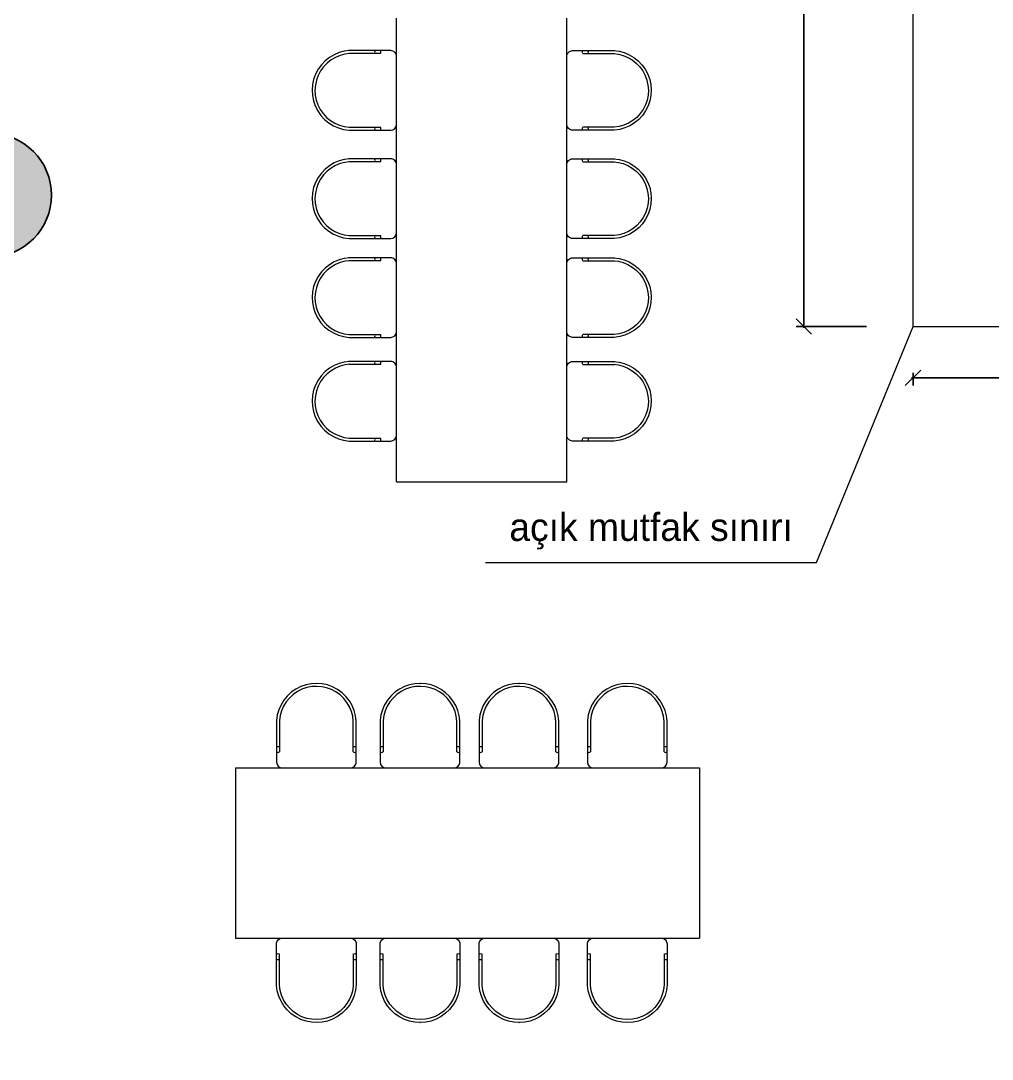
# Model space of a CAD drawing. Header units: centimetres. Extents: x -72470 to -43129, y -18750 to -16337.
# Drawn here: x -71250 to -70622, y -17671 to -16999 of the extents above; entities that cross this region are included whole.
import ezdxf

# ---------------------------------------------------------------- set-up
doc = ezdxf.new("R2010")
doc.units = ezdxf.units.CM
doc.header["$MEASUREMENT"] = 0
doc.linetypes.add('DUZ', pattern=[0])
doc.layers.get('0').update_dxf_attribs({"linetype": 'DUZ', "lineweight": 0})
doc.layers.get('Defpoints').update_dxf_attribs({"lineweight": 0})
doc.layers.add('11-021_500-BLOK A-str_zemin_kat$0$2DKOLON', color=4, linetype='Continuous')
doc.layers.add('11-021_500-BLOK B-str_zemin_kat$0$2DTARAMA1', color=253, linetype='Continuous')
for name, color, linetype, lineweight in [('Auto-Tefris', 32, 'Continuous', 18), ('M-OLCU-IC', 155, 'Continuous', 0), ('TEFRIS', 30, 'Continuous', 9)]:
    doc.layers.add(name, color=color, linetype=linetype, lineweight=lineweight)
doc.styles.add('ARIAL', font='arial.ttf', dxfattribs={"width": 0.6})
doc.styles.add('TAKSİM', font='GOTHIC.TTF', dxfattribs={"height": 20})
doc.dimstyles.new('E_100', dxfattribs={"dimtxt": 10, "dimasz": 10, "dimexe": 5, "dimexo": 30, "dimgap": 3, "dimtad": 1, "dimtoh": 1, "dimdec": 0, "dimzin": 12, "dimdsep": 46, "dimtxsty": 'ARIAL', "dimblk": 'OBLIQUE', "dimcen": 5, "dimdle": 1, "dimclrt": 256, "dimadec": 0, "dimazin": 3, "dimtfac": 1, "dimtdec": 0, "dimtofl": 0, "dimtmove": 2, "dimatfit": 3, "dimldrblk": 'OBLIQUE', "dimfxl": 5, "dimtolj": 1, "dimtzin": 0, "dimarcsym": 0})

# ---------------------------------------------------------------- blocks, each defined once
blk = doc.blocks.new('RT2')
at = {"layer": 'Auto-Tefris'}
for p, q in [((142.89, -17093.63), (114.98, -17118.61)), ((190.59, -17139.05), (150.31, -17094.04)), ((137.92, -17101.6), (116.81, -17120.49)), ((162.74, -17171.03), (190.18, -17146.47)), ((161.05, -17169.01), (181.71, -17150.52)), ((114.32, -17166.72), (114.35, -17166.76)), ((114.35, -17166.76), (114.32, -17166.72))]:
    blk.add_line(p, q, dxfattribs=at)
for centre, radius, start, end in [((146.39, -17097.54), 5.25, 41.83107, 131.83107), ((131.48, -17105.6), 2.58, 11.21615, 72.44598), ((135.4, -17102.1), 2.58, 11.21615, 72.44598), ((140.83, -17143.03), 35.56, 127.02225, 315.62583), ((140.83, -17143.03), 32.93, 127.02225, 315.62583), ((186.68, -17142.55), 5.25, 311.83107, 41.83107), ((177.02, -17156.48), 2.58, 11.21615, 72.44598), ((180.94, -17152.98), 2.58, 11.21615, 72.44598)]:
    blk.add_arc(centre, radius, start, end, dxfattribs=at)
blk = doc.blocks.new('_OBLIQUE')
at = {"layer": 'M-OLCU-IC', "linetype": 'ByBlock'}
for p, q in [((-0.5, -0.5), (0.5, 0.5)), ((0, 0), (0, 0))]:
    blk.add_line(p, q, dxfattribs=at)
blk = doc.blocks.new('*D98')
at = {"color": 0, "linetype": 'Continuous', "lineweight": -2, "transparency": 16777216}
for p, q in [((-70702.9, -16676.81), (-70748.38, -16676.81)), ((-70743.38, -16675.81), (-70743.38, -17197.72)), ((-70702.94, -17196.72), (-70748.38, -17196.72))]:
    blk.add_line(p, q, dxfattribs=at)
at = {"layer": 'Defpoints', "color": 0, "linetype": 'Continuous', "transparency": 16777216}
for p in [(-70672.9, -16676.81), (-70743.38, -17196.72), (-70672.94, -17196.72)]:
    blk.add_point(p, dxfattribs=at)
at = {"color": 0, "linetype": 'Continuous', "lineweight": -2, "transparency": 16777216, "xscale": 10, "yscale": 10, "zscale": 10}
for p, rotation in [((-70743.38, -16676.81), 90), ((-70743.38, -17196.72), 270)]:
    blk.add_blockref('_OBLIQUE', p, dxfattribs=dict(at, rotation=rotation))
at = {"linetype": 'Continuous', "transparency": 16777216, "insert": (-70751.48, -16936.76), "char_height": 10, "attachment_point": 5, "rotation": 90, "style": 'ARIAL'}
blk.add_mtext('\\A1;520', dxfattribs=at)
blk = doc.blocks.new('*D99')
at = {"color": 0, "linetype": 'Continuous', "lineweight": -2, "transparency": 16777216}
for p, q in [((-70673.81, -17229.94), (-68748.76, -17229.94)), ((-70672.81, -17226.72), (-70672.81, -17234.94)), ((-68749.76, -17226.72), (-68749.76, -17234.94))]:
    blk.add_line(p, q, dxfattribs=at)
at = {"layer": 'Defpoints', "color": 0, "linetype": 'Continuous', "transparency": 16777216}
for p in [(-70672.81, -17196.72), (-68749.76, -17196.72), (-68749.76, -17229.94)]:
    blk.add_point(p, dxfattribs=at)
at = {"color": 0, "linetype": 'Continuous', "lineweight": -2, "transparency": 16777216, "xscale": 10, "yscale": 10, "zscale": 10, "rotation": 180}
blk.add_blockref('_OBLIQUE', (-70672.81, -17229.94), dxfattribs=at)
at = {"color": 0, "linetype": 'Continuous', "lineweight": -2, "transparency": 16777216, "xscale": 10, "yscale": 10, "zscale": 10}
blk.add_blockref('_OBLIQUE', (-68749.76, -17229.94), dxfattribs=at)
at = {"linetype": 'Continuous', "transparency": 16777216, "insert": (-69711.28, -17221.83), "char_height": 10, "attachment_point": 5, "style": 'ARIAL'}
blk.add_mtext('\\A1;1923', dxfattribs=at)

msp = doc.modelspace()

# ---------------------------------------------------------------- hatches: boundary and pattern name
at = {"layer": '11-021_500-BLOK B-str_zemin_kat$0$2DTARAMA1'}
h = msp.add_hatch(dxfattribs=at)
h.set_pattern_fill('ANSI33', color=256, scale=100)
h.set_pattern_definition([(45, (-428811.097, -192582.577), (-17.6776695, 17.6776695), []), (45, (-428793.42, -192582.577), (-17.6776695, 17.6776695), [12.5, -6.25])])
edge = h.paths.add_edge_path()
edge.add_arc((-68749.76, -17111.81), 40, 0, 360)
edge = h.paths.add_edge_path()
edge.add_arc((-69589.76, -17111.81), 40, 0, 360)
edge = h.paths.add_edge_path()
edge.add_arc((-70429.76, -17111.81), 40, 0, 360)
edge = h.paths.add_edge_path()
edge.add_arc((-71269.76, -17111.81), 40, 0, 360)
h.paths.add_polyline_path([(-70137.29, -16946.14), (-69963.53, -16946.14), (-69963.53, -16900.19), (-70137.29, -16900.19)], flags=9)
h.paths.add_polyline_path([(-69284.08, -16946.17), (-69110.31, -16946.17), (-69110.31, -16900.19), (-69284.08, -16900.19)], flags=9)
h.paths.add_polyline_path([(-70977.29, -16946.17), (-70822.17, -16946.17), (-70822.17, -16900.19), (-70977.29, -16900.19)], flags=9)
edge = h.paths.add_edge_path()
edge.add_arc((-72109.76, -17111.81), 40, 0, 360)
edge = h.paths.add_edge_path()
edge.add_arc((-70429.76, -17951.81), 40, 0, 360)
edge = h.paths.add_edge_path()
edge.add_arc((-69589.76, -17951.81), 40, 0, 360)
edge = h.paths.add_edge_path()
edge.add_arc((-68749.76, -17951.81), 40, 0, 360)

# ---------------------------------------------------------------- linework, layer by layer
at = {"layer": '11-021_500-BLOK A-str_zemin_kat$0$2DKOLON'}
msp.add_circle((-71269.76, -17111.81), 40, dxfattribs=at)
at = {"layer": 'TEFRIS', "color": 0, "linetype": 'Continuous'}
for p, q in [((-70672.81, -17196.72), (-70672.81, -16693.31)), ((-71006.68, -17297.31), (-71006.68, -16997.31)), ((-70896.68, -17297.31), (-70896.68, -16997.31)), ((-70735.31, -17349.41), (-70672.81, -17196.72)), ((-70672.81, -17196.72), (-70007.52, -17196.55)), ((-71006.68, -17297.31), (-70906.68, -17297.31)), ((-70906.68, -17297.31), (-70896.68, -17297.31)), ((-70949.17, -17349.41), (-70735.31, -17349.41)), ((-71110.75, -17482.23), (-71110.75, -17582.23)), ((-71110.75, -17482.23), (-70810.75, -17482.23)), ((-70810.75, -17482.23), (-70810.75, -17592.23)), ((-71110.75, -17582.23), (-71110.75, -17592.23)), ((-71110.75, -17592.23), (-70810.75, -17592.23))]:
    msp.add_line(p, q, dxfattribs=at)

# ---------------------------------------------------------------- block references
at = {"layer": 'TEFRIS', "color": 0, "linetype": 'Continuous', "yscale": 0.7260000000000009, "zscale": 0.7260000000000009}
for p, xscale, rotation in [((-62811.12, -7702.31), 0.7260000000000009, 318.1689336605717), ((-79092.23, -7702.31), -0.7260000000000009, 41.8310663394283), ((-62811.12, -7772.31), 0.7260000000000009, 318.1689336605717), ((-79092.23, -7772.31), -0.7260000000000009, 41.8310663394283), ((-62811.12, -7836.31), 0.7260000000000009, 318.1689336605717), ((-79092.23, -7836.31), -0.7260000000000009, 41.8310663394283), ((-62811.12, -7903.31), 0.7260000000000009, 318.1689336605717), ((-79092.23, -7903.31), -0.7260000000000009, 41.8310663394283), ((-61716.76, -25677.79), 0.7260000000000009, 228.1689336605717), ((-61649.76, -25677.79), 0.7260000000000009, 228.1689336605717), ((-61585.76, -25677.79), 0.7260000000000009, 228.1689336605717), ((-61515.76, -25677.79), 0.7260000000000009, 228.1689336605717), ((-61716.76, -9396.68), -0.7260000000000009, 311.8310663394283), ((-61649.76, -9396.68), -0.7260000000000009, 311.8310663394283), ((-61585.76, -9396.68), -0.7260000000000009, 311.8310663394283), ((-61515.76, -9396.68), -0.7260000000000009, 311.8310663394283)]:
    msp.add_blockref('RT2', p, dxfattribs=dict(at, xscale=xscale, rotation=rotation))

# ---------------------------------------------------------------- texts
at = {"style": 'TAKSİM'}
msp.add_text('açık mutfak sınırı', height=18, dxfattribs=at).set_placement((-70933.78, -17335.43))

# ---------------------------------------------------------------- dimensions: what is measured, and where the dimension line sits
at = {"color": 0, "linetype": 'Continuous'}
dim = msp.add_linear_dim(base=(-70743.38, -17196.72), p1=(-70672.9, -16676.81), p2=(-70672.94, -17196.72), angle=90, dimstyle='E_100', dxfattribs=at)
dim.commit()
dim.dimension.update_dxf_attribs({"geometry": '*D98', "text_midpoint": (-70751.48, -16936.76)})
dim = msp.add_linear_dim(base=(-68749.76, -17229.94), p1=(-70672.81, -17196.72), p2=(-68749.76, -17196.72), dimstyle='E_100', dxfattribs=at)
dim.commit()
dim.dimension.update_dxf_attribs({"geometry": '*D99', "text_midpoint": (-69711.28, -17221.83)})

doc.saveas('drawing.dxf')
